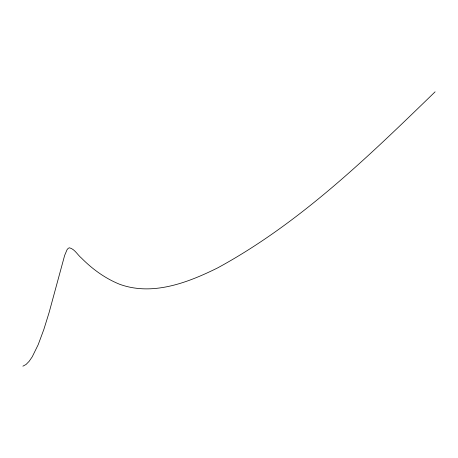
<?xml version="1.0" encoding="UTF-8"?>
<svg xmlns="http://www.w3.org/2000/svg" width="458" height="458" viewBox="0 0 458 458"><rect width="100%" height="100%" fill="white"/><g stroke="black" fill="none" stroke-linecap="round" stroke-linejoin="round"><path stroke-width="0.69" d="M435.1 91.823C368.209 156.705 300.105 223.046 217.59 267.93C187.889 282.643 152.52 296.309 119.544 284.229C105.18 278.407 92.396 269.132 81.53 258.146C77.482 254.871 74.734 249.055 69.41 247.784L68.19 248.345L67.028 249.759L64.641 255.427L49.12 312.482L43.853 329.428L38.197 344.668L32.237 356.816L29.163 361.293L26.049 364.471L22.9 366.177"/></g></svg>
